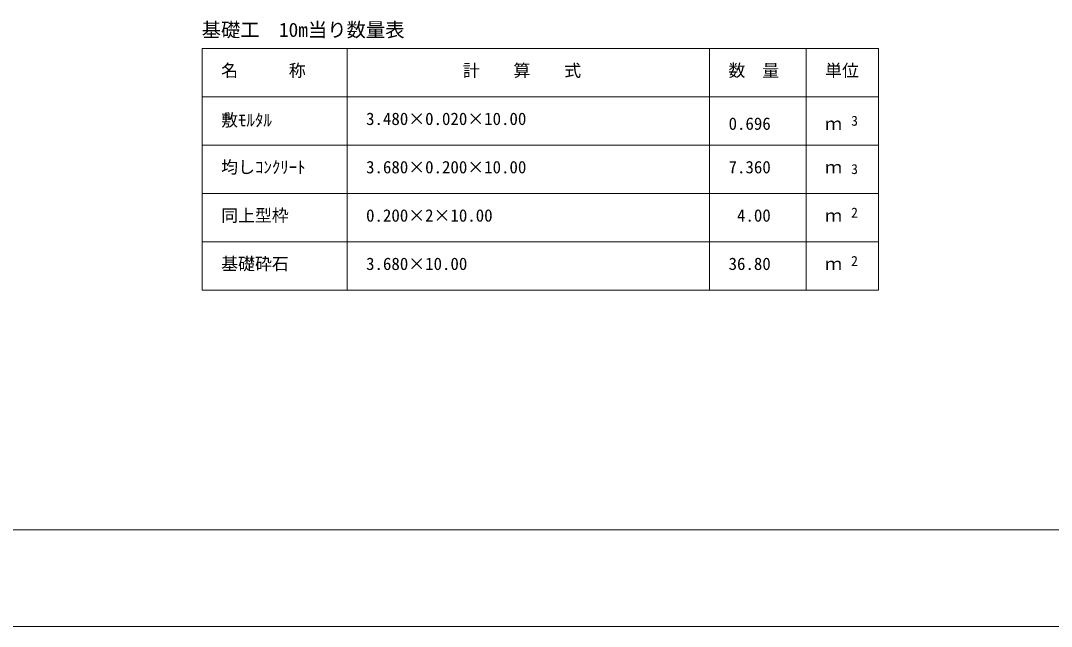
# Model space of a CAD drawing. Units: millimetres on the paper. Extents: x 0 to 841, y 0 to 594.
# Drawn here: x 405.5 to 618.9, y 0 to 125.3 of the extents above; entities that cross this region are included whole.
import ezdxf
from ezdxf.enums import TextEntityAlignment as Align

# ---------------------------------------------------------------- set-up
doc = ezdxf.new("R2010")
doc.units = ezdxf.units.MM
for name, color, linetype, lineweight in [('D-STR-HTXT（旗揚げ）', 4, 'Continuous', 18), ('D-TTL(外枠）', 2, 'Continuous', 18), ('DEFPOINTS_2', 8, 'Continuous', 18)]:
    doc.layers.add(name, color=color, linetype=linetype, lineweight=lineweight)
doc.layers.add('D-STR-TXT（文字）', color=7, linetype='Continuous')
doc.styles.add('ＭＳ ゴシック', font='')
doc.styles.get('ＭＳ ゴシック').set_extended_font_data('MS Gothic')

msp = doc.modelspace()

# ---------------------------------------------------------------- linework, layer by layer
at = {"layer": 'D-STR-HTXT（旗揚げ）'}
for p, q in [((443.122, 119.565), (583.122, 119.565)), ((443.122, 69.565), (443.122, 119.565)), ((473.122, 69.565), (473.122, 119.565)), ((548.122, 69.565), (548.122, 119.565)), ((568.122, 87.565), (568.122, 119.565)), ((568.122, 69.565), (568.122, 119.565)), ((583.122, 69.565), (583.122, 119.565)), ((443.122, 109.565), (583.122, 109.565)), ((443.122, 99.565), (583.122, 99.565)), ((443.122, 89.565), (583.122, 89.565)), ((443.122, 79.565), (583.122, 79.565)), ((443.122, 69.565), (583.122, 69.565))]:
    msp.add_line(p, q, dxfattribs=at)
at = {"layer": 'D-TTL(外枠）'}
msp.add_line((820, 20), (25, 20), dxfattribs=at)
at = {"layer": 'DEFPOINTS_2'}
msp.add_line((0, 0), (840, 0), dxfattribs=at)

# ---------------------------------------------------------------- texts
at = {"layer": 'D-STR-TXT（文字）', "style": 'ＭＳ ゴシック'}
for s, height, p in [('基礎工\u300010m当り数量表', 2.933, (443.013, 121.09)), ('名\u3000\u3000\u3000称', 2.566, (447.045, 112.968)), ('計\u3000\u3000算\u3000\u3000式', 2.566, (497.053, 112.968)), ('数\u3000量', 2.566, (552.045, 112.968)), ('単位', 2.566, (572.045, 112.968)), ('敷ﾓﾙﾀﾙ', 2.566, (447.045, 102.703)), ('3.480×0.020×10.00', 2.566, (477.045, 102.968)), ('0.696', 2.566, (552.072, 101.968)), ('ｍ', 2.566, (572.045, 101.968)), ('3', 2.053, (577.447, 102.973)), ('均しｺﾝｸﾘｰﾄ', 2.566, (447.045, 92.968)), ('3.680×0.200×10.00', 2.566, (477.045, 92.968)), ('7.360', 2.566, (552.072, 92.968)), ('ｍ', 2.566, (572.045, 92.968)), ('3', 2.053, (577.447, 92.973)), ('同上型枠', 2.566, (447.045, 82.968)), ('0.200×2×10.00', 2.566, (477.045, 82.968)), (' 4.00', 2.566, (552.072, 82.968)), ('ｍ', 2.566, (572.045, 82.968)), ('2', 2.053, (577.447, 83.973)), ('基礎砕石', 2.566, (447.045, 72.968)), ('3.680×10.00', 2.566, (477.045, 72.968)), ('36.80', 2.566, (552.072, 72.968)), ('ｍ', 2.566, (572.045, 72.968)), ('2', 2.053, (577.447, 73.973))]:
    msp.add_text(s, height=height, dxfattribs=at).set_placement(p, align=Align.BOTTOM_LEFT)

doc.saveas('drawing.dxf')
